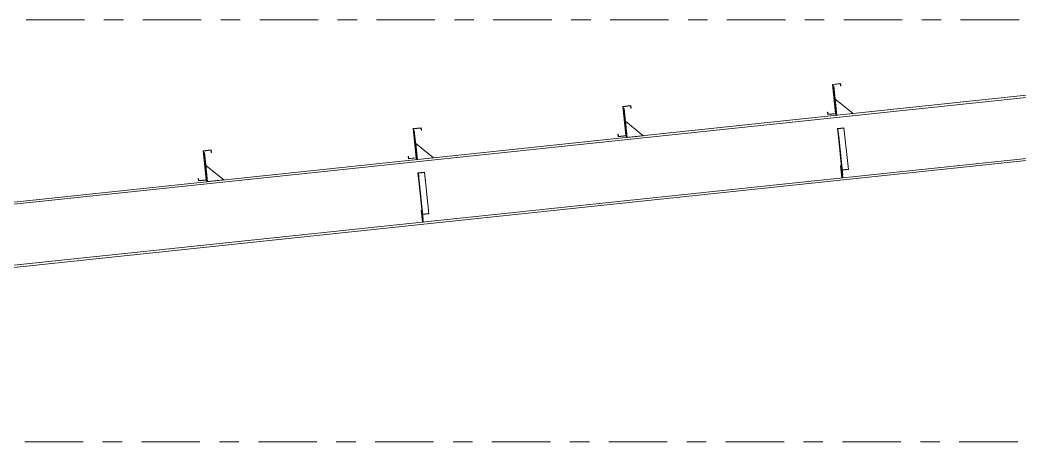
# Model space of a CAD drawing. Header units: millimetres. Extents: x -49 to 773, y -82 to 492.
# Drawn here: x 133.8 to 185.1, y 91.9 to 113.5 of the extents above; entities that cross this region are included whole.
import ezdxf

# ---------------------------------------------------------------- set-up
doc = ezdxf.new("R2010")
doc.units = ezdxf.units.MM
for name, pattern in [('XKITLINE00', [0]), ('XKITLINE02', [4, 2, -2]), ('XKITLINE03', [6, 3, -1, 1, -1])]:
    doc.linetypes.add(name, pattern=pattern)
doc.layers.add('Part', color=2, linetype='Continuous', lineweight=0)
doc.layers.add('S-grid', color=1, linetype='Continuous', lineweight=0)

# ---------------------------------------------------------------- blocks, each defined once
blk = doc.blocks.new('*A45')
at = {"layer": 'Part'}
blk.add_hatch(color=3, dxfattribs=at).paths.add_polyline_path([(154.199, 105.695), (154.53, 105.73), (154.532, 105.709), (154.217, 105.675), (154.259, 105.277), (154.243, 105.275)], flags=17)
blk = doc.blocks.new('*A46')
at = {"layer": 'Part'}
blk.add_hatch(color=3, dxfattribs=at).paths.add_polyline_path([(175.746, 107.967), (176.077, 108.002), (176.079, 107.981), (175.765, 107.948), (175.807, 107.549), (175.79, 107.547)], flags=17)
blk = doc.blocks.new('*A51')
at = {"layer": 'Part'}
blk.add_hatch(color=3, dxfattribs=at).paths.add_polyline_path([(143.171, 106.827), (143.585, 106.871), (143.598, 106.746), (143.583, 106.745), (143.572, 106.854), (143.187, 106.814), (143.345, 105.32), (142.93, 105.277), (142.917, 105.401), (142.932, 105.403), (142.944, 105.293), (143.328, 105.334)], flags=17)
blk = doc.blocks.new('*A54')
at = {"layer": 'Part'}
blk.add_hatch(color=3, dxfattribs=at).paths.add_polyline_path([(143.171, 106.827), (143.585, 106.871), (143.598, 106.746), (143.583, 106.745), (143.572, 106.854), (143.187, 106.814), (143.345, 105.32), (142.93, 105.277), (142.917, 105.401), (142.932, 105.403), (142.944, 105.293), (143.328, 105.334)], flags=17)
blk = doc.blocks.new('*A57')
at = {"layer": 'Part'}
blk.add_hatch(color=3, dxfattribs=at).paths.add_polyline_path([(153.944, 107.963), (154.359, 108.007), (154.372, 107.883), (154.357, 107.881), (154.345, 107.991), (153.961, 107.95), (154.118, 106.457), (153.704, 106.413), (153.691, 106.537), (153.706, 106.539), (153.717, 106.43), (154.102, 106.47)], flags=17)
blk = doc.blocks.new('*A58')
at = {"layer": 'Part'}
blk.add_hatch(color=3, dxfattribs=at).paths.add_polyline_path([(164.718, 109.1), (165.132, 109.144), (165.145, 109.019), (165.13, 109.018), (165.119, 109.127), (164.734, 109.086), (164.892, 107.593), (164.477, 107.549), (164.464, 107.674), (164.479, 107.675), (164.491, 107.566), (164.875, 107.606)], flags=17)
blk = doc.blocks.new('*A59')
at = {"layer": 'Part'}
blk.add_hatch(color=3, dxfattribs=at).paths.add_polyline_path([(175.491, 110.236), (175.906, 110.28), (175.919, 110.156), (175.904, 110.154), (175.892, 110.263), (175.508, 110.223), (175.665, 108.729), (175.251, 108.686), (175.238, 108.81), (175.253, 108.812), (175.264, 108.702), (175.649, 108.743)], flags=17)
blk = doc.blocks.new('*A62')
at = {"layer": 'Part'}
blk.add_hatch(color=3, dxfattribs=at).paths.add_polyline_path([(153.944, 107.963), (154.359, 108.007), (154.372, 107.883), (154.357, 107.881), (154.345, 107.991), (153.961, 107.95), (154.118, 106.457), (153.704, 106.413), (153.691, 106.537), (153.706, 106.539), (153.717, 106.43), (154.102, 106.47)], flags=17)
blk = doc.blocks.new('*A63')
at = {"layer": 'Part'}
blk.add_hatch(color=3, dxfattribs=at).paths.add_polyline_path([(164.718, 109.1), (165.132, 109.144), (165.145, 109.019), (165.13, 109.018), (165.119, 109.127), (164.734, 109.086), (164.892, 107.593), (164.477, 107.549), (164.464, 107.674), (164.479, 107.675), (164.491, 107.566), (164.875, 107.606)], flags=17)
blk = doc.blocks.new('*A64')
at = {"layer": 'Part'}
blk.add_hatch(color=3, dxfattribs=at).paths.add_polyline_path([(175.491, 110.236), (175.906, 110.28), (175.919, 110.156), (175.904, 110.154), (175.892, 110.263), (175.508, 110.223), (175.665, 108.729), (175.251, 108.686), (175.238, 108.81), (175.253, 108.812), (175.264, 108.702), (175.649, 108.743)], flags=17)
blk = doc.blocks.new('*A480')
at = {"layer": 'S-grid', "color": 1, "linetype": 'XKITLINE03', "lineweight": 0}
blk.add_line((134.068, 113.542), (310.099, 113.542), dxfattribs=at)
blk = doc.blocks.new('*A481')
at = {"layer": 'S-grid', "color": 1, "linetype": 'XKITLINE03', "lineweight": 0}
blk.add_line((-10, 91.875), (509.153, 91.875), dxfattribs=at)
blk = doc.blocks.new('*A533')
at = {"layer": 'Part', "color": 2, "linetype": 'XKITLINE00', "lineweight": 0}
for p, q in [((187.084, 109.85), (114.45, 102.189)), ((187.095, 109.742), (114.462, 102.081)), ((187.093, 109.767), (187.095, 109.742)), ((187.422, 106.643), (122.476, 99.793)), ((187.434, 106.535), (122.487, 99.685)), ((187.422, 106.643), (187.434, 106.535)), ((122.145, 99.758), (114.788, 98.982)), ((122.156, 99.65), (114.8, 98.874))]:
    blk.add_line(p, q, dxfattribs=at)
at = {"layer": 'Part', "color": 7, "linetype": 'XKITLINE02', "lineweight": 0}
for p, q in [((187.084, 109.85), (187.093, 109.767)), ((187.095, 109.742), (187.422, 106.643)), ((114.45, 102.189), (114.8, 98.874)), ((122.476, 99.793), (122.145, 99.758)), ((122.487, 99.685), (122.156, 99.65))]:
    blk.add_line(p, q, dxfattribs=at)
blk = doc.blocks.new('*A708')
at = {"layer": 'Part', "color": 2, "linetype": 'XKITLINE00', "lineweight": 0}
blk.add_line((154.997, 106.466), (154.081, 107.207), dxfattribs=at)
at = {"layer": 'Part', "color": 7, "linetype": 'XKITLINE02', "lineweight": 0}
for p, q in [((154.081, 107.207), (154.168, 106.378)), ((154.168, 106.378), (154.997, 106.466))]:
    blk.add_line(p, q, dxfattribs=at)
blk = doc.blocks.new('*A709')
at = {"layer": 'Part', "color": 2, "linetype": 'XKITLINE00', "lineweight": 0}
for p, q in [((154.358, 103.784), (154.4, 103.788)), ((154.424, 103.162), (154.358, 103.784)), ((154.427, 103.528), (154.465, 103.167))]:
    blk.add_line(p, q, dxfattribs=at)
at = {"layer": 'Part', "color": 7, "linetype": 'XKITLINE02', "lineweight": 0}
for p, q in [((154.4, 103.788), (154.427, 103.528)), ((154.411, 103.287), (154.452, 103.291)), ((154.465, 103.167), (154.424, 103.162))]:
    blk.add_line(p, q, dxfattribs=at)
blk = doc.blocks.new('*A710')
at = {"layer": 'Part', "color": 2, "linetype": 'XKITLINE00', "lineweight": 0}
for p, q in [((154.011, 107.87), (153.97, 107.866)), ((154.168, 106.378), (154.011, 107.87)), ((154.118, 106.457), (154.127, 106.374))]:
    blk.add_line(p, q, dxfattribs=at)
at = {"layer": 'Part', "color": 7, "linetype": 'XKITLINE02', "lineweight": 0}
for p, q in [((153.97, 107.866), (154.118, 106.457)), ((154.127, 106.374), (154.168, 106.378))]:
    blk.add_line(p, q, dxfattribs=at)
blk = doc.blocks.new('*A711')
at = {"layer": 'Part', "color": 7, "linetype": 'XKITLINE02', "lineweight": 0}
for p, q in [((154.4, 103.788), (154.358, 103.784)), ((154.358, 103.784), (154.424, 103.162)), ((154.465, 103.167), (154.4, 103.788)), ((154.411, 103.287), (154.452, 103.291)), ((154.424, 103.162), (154.465, 103.167))]:
    blk.add_line(p, q, dxfattribs=at)
blk = doc.blocks.new('*A712')
at = {"layer": 'Part', "color": 7, "linetype": 'XKITLINE02', "lineweight": 0}
for p, q in [((154.451, 103.306), (154.199, 105.695)), ((154.467, 103.308), (154.217, 105.675)), ((154.756, 103.59), (154.53, 105.73)), ((154.423, 103.568), (154.754, 103.603)), ((154.441, 103.557), (154.756, 103.59)), ((154.451, 103.306), (154.467, 103.308))]:
    blk.add_line(p, q, dxfattribs=at)
blk = doc.blocks.new('*A713')
at = {"layer": 'Part', "color": 2, "linetype": 'XKITLINE00', "lineweight": 0}
for p, q in [((154.199, 105.695), (154.53, 105.73)), ((154.243, 105.275), (154.199, 105.695)), ((154.532, 105.709), (154.217, 105.675)), ((154.217, 105.675), (154.259, 105.277)), ((154.53, 105.73), (154.756, 103.59)), ((154.259, 105.277), (154.243, 105.275)), ((154.243, 105.275), (154.427, 103.528)), ((154.467, 103.308), (154.259, 105.277)), ((154.441, 103.557), (154.756, 103.59)), ((154.451, 103.306), (154.467, 103.308))]:
    blk.add_line(p, q, dxfattribs=at)
at = {"layer": 'Part', "color": 7, "linetype": 'XKITLINE02', "lineweight": 0}
for p, q in [((154.423, 103.568), (154.754, 103.603)), ((154.427, 103.528), (154.451, 103.306))]:
    blk.add_line(p, q, dxfattribs=at)
blk = doc.blocks.new('*A714')
at = {"layer": 'Part', "color": 2, "linetype": 'XKITLINE00', "lineweight": 0}
blk.add_line((165.771, 107.602), (164.855, 108.343), dxfattribs=at)
at = {"layer": 'Part', "color": 7, "linetype": 'XKITLINE02', "lineweight": 0}
for p, q in [((164.855, 108.343), (164.942, 107.515)), ((164.942, 107.515), (165.771, 107.602))]:
    blk.add_line(p, q, dxfattribs=at)
blk = doc.blocks.new('*A715')
at = {"layer": 'Part', "color": 2, "linetype": 'XKITLINE00', "lineweight": 0}
for p, q in [((164.785, 109.006), (164.743, 109.002)), ((164.942, 107.515), (164.785, 109.006)), ((164.892, 107.593), (164.901, 107.51))]:
    blk.add_line(p, q, dxfattribs=at)
at = {"layer": 'Part', "color": 7, "linetype": 'XKITLINE02', "lineweight": 0}
for p, q in [((164.743, 109.002), (164.892, 107.593)), ((164.901, 107.51), (164.942, 107.515))]:
    blk.add_line(p, q, dxfattribs=at)
blk = doc.blocks.new('*A716')
at = {"layer": 'Part', "color": 2, "linetype": 'XKITLINE00', "lineweight": 0}
blk.add_line((176.544, 108.738), (175.628, 109.48), dxfattribs=at)
at = {"layer": 'Part', "color": 7, "linetype": 'XKITLINE02', "lineweight": 0}
for p, q in [((175.628, 109.48), (175.716, 108.651)), ((175.716, 108.651), (176.544, 108.738))]:
    blk.add_line(p, q, dxfattribs=at)
blk = doc.blocks.new('*A717')
at = {"layer": 'Part', "color": 2, "linetype": 'XKITLINE00', "lineweight": 0}
for p, q in [((175.905, 106.057), (175.947, 106.061)), ((175.971, 105.435), (175.905, 106.057)), ((175.974, 105.801), (176.012, 105.439))]:
    blk.add_line(p, q, dxfattribs=at)
at = {"layer": 'Part', "color": 7, "linetype": 'XKITLINE02', "lineweight": 0}
for p, q in [((175.947, 106.061), (175.974, 105.801)), ((175.958, 105.559), (175.999, 105.564)), ((176.012, 105.439), (175.971, 105.435))]:
    blk.add_line(p, q, dxfattribs=at)
blk = doc.blocks.new('*A718')
at = {"layer": 'Part', "color": 2, "linetype": 'XKITLINE00', "lineweight": 0}
for p, q in [((175.558, 110.143), (175.517, 110.138)), ((175.716, 108.651), (175.558, 110.143)), ((175.665, 108.729), (175.674, 108.647))]:
    blk.add_line(p, q, dxfattribs=at)
at = {"layer": 'Part', "color": 7, "linetype": 'XKITLINE02', "lineweight": 0}
for p, q in [((175.517, 110.138), (175.665, 108.729)), ((175.674, 108.647), (175.716, 108.651))]:
    blk.add_line(p, q, dxfattribs=at)
blk = doc.blocks.new('*A719')
at = {"layer": 'Part', "color": 7, "linetype": 'XKITLINE02', "lineweight": 0}
for p, q in [((175.947, 106.061), (175.905, 106.057)), ((175.905, 106.057), (175.971, 105.435)), ((176.012, 105.439), (175.947, 106.061)), ((175.958, 105.559), (175.999, 105.564)), ((175.971, 105.435), (176.012, 105.439))]:
    blk.add_line(p, q, dxfattribs=at)
blk = doc.blocks.new('*A720')
at = {"layer": 'Part', "color": 7, "linetype": 'XKITLINE02', "lineweight": 0}
for p, q in [((175.998, 105.579), (175.746, 107.967)), ((176.014, 105.581), (175.765, 107.948)), ((176.303, 105.863), (176.077, 108.002)), ((175.97, 105.841), (176.302, 105.876)), ((175.988, 105.829), (176.303, 105.863)), ((175.998, 105.579), (176.014, 105.581))]:
    blk.add_line(p, q, dxfattribs=at)
blk = doc.blocks.new('*A721')
at = {"layer": 'Part', "color": 2, "linetype": 'XKITLINE00', "lineweight": 0}
for p, q in [((175.746, 107.967), (176.077, 108.002)), ((175.79, 107.547), (175.746, 107.967)), ((176.079, 107.981), (175.765, 107.948)), ((175.765, 107.948), (175.807, 107.549)), ((176.077, 108.002), (176.303, 105.863)), ((175.807, 107.549), (175.79, 107.547)), ((175.79, 107.547), (175.974, 105.801)), ((176.014, 105.581), (175.807, 107.549)), ((175.988, 105.829), (176.303, 105.863)), ((175.998, 105.579), (176.014, 105.581))]:
    blk.add_line(p, q, dxfattribs=at)
at = {"layer": 'Part', "color": 7, "linetype": 'XKITLINE02', "lineweight": 0}
for p, q in [((175.97, 105.841), (176.302, 105.876)), ((175.974, 105.801), (175.998, 105.579))]:
    blk.add_line(p, q, dxfattribs=at)
blk = doc.blocks.new('*A744')
at = {"layer": 'Part', "color": 2, "linetype": 'XKITLINE00', "lineweight": 0}
for p, q in [((143.171, 106.827), (143.585, 106.871)), ((143.328, 105.334), (143.171, 106.827)), ((143.572, 106.854), (143.187, 106.814)), ((143.583, 106.745), (143.572, 106.854)), ((143.585, 106.871), (143.598, 106.746)), ((143.187, 106.814), (143.345, 105.32)), ((143.598, 106.746), (143.583, 106.745)), ((142.917, 105.401), (142.932, 105.403)), ((142.93, 105.277), (142.917, 105.401)), ((143.345, 105.32), (142.93, 105.277)), ((142.932, 105.403), (142.944, 105.293)), ((142.944, 105.293), (143.328, 105.334))]:
    blk.add_line(p, q, dxfattribs=at)
blk = doc.blocks.new('*A747')
at = {"layer": 'Part', "color": 2, "linetype": 'XKITLINE00', "lineweight": 0}
for p, q in [((143.171, 106.827), (143.585, 106.871)), ((143.328, 105.334), (143.171, 106.827)), ((143.572, 106.854), (143.187, 106.814)), ((143.583, 106.745), (143.572, 106.854)), ((143.585, 106.871), (143.598, 106.746)), ((143.187, 106.814), (143.345, 105.32)), ((143.598, 106.746), (143.583, 106.745)), ((142.917, 105.401), (142.932, 105.403)), ((142.93, 105.277), (142.917, 105.401)), ((143.345, 105.32), (142.93, 105.277)), ((142.932, 105.403), (142.944, 105.293)), ((142.944, 105.293), (143.328, 105.334))]:
    blk.add_line(p, q, dxfattribs=at)
blk = doc.blocks.new('*A759')
at = {"layer": 'Part', "color": 2, "linetype": 'XKITLINE00', "lineweight": 0}
blk.add_line((144.224, 105.329), (143.307, 106.071), dxfattribs=at)
at = {"layer": 'Part', "color": 7, "linetype": 'XKITLINE02', "lineweight": 0}
for p, q in [((143.307, 106.071), (143.395, 105.242)), ((143.395, 105.242), (144.224, 105.329))]:
    blk.add_line(p, q, dxfattribs=at)
blk = doc.blocks.new('*A760')
at = {"layer": 'Part', "color": 2, "linetype": 'XKITLINE00', "lineweight": 0}
for p, q in [((143.237, 106.734), (143.196, 106.729)), ((143.395, 105.242), (143.237, 106.734)), ((143.345, 105.32), (143.353, 105.237))]:
    blk.add_line(p, q, dxfattribs=at)
at = {"layer": 'Part', "color": 7, "linetype": 'XKITLINE02', "lineweight": 0}
for p, q in [((143.196, 106.729), (143.345, 105.32)), ((143.353, 105.237), (143.395, 105.242))]:
    blk.add_line(p, q, dxfattribs=at)
blk = doc.blocks.new('*A764')
at = {"layer": 'Part', "color": 2, "linetype": 'XKITLINE00', "lineweight": 0}
for p, q in [((153.944, 107.963), (154.359, 108.007)), ((154.102, 106.47), (153.944, 107.963)), ((154.345, 107.991), (153.961, 107.95)), ((153.961, 107.95), (154.118, 106.457)), ((154.357, 107.881), (154.345, 107.991)), ((154.372, 107.883), (154.357, 107.881)), ((154.359, 108.007), (154.372, 107.883)), ((153.691, 106.537), (153.706, 106.539)), ((153.704, 106.413), (153.691, 106.537)), ((154.118, 106.457), (153.704, 106.413)), ((153.706, 106.539), (153.717, 106.43)), ((153.717, 106.43), (154.102, 106.47))]:
    blk.add_line(p, q, dxfattribs=at)
blk = doc.blocks.new('*A765')
at = {"layer": 'Part', "color": 2, "linetype": 'XKITLINE00', "lineweight": 0}
for p, q in [((164.718, 109.1), (165.132, 109.144)), ((164.875, 107.606), (164.718, 109.1)), ((165.119, 109.127), (164.734, 109.086)), ((164.734, 109.086), (164.892, 107.593)), ((165.13, 109.018), (165.119, 109.127)), ((165.145, 109.019), (165.13, 109.018)), ((165.132, 109.144), (165.145, 109.019)), ((164.464, 107.674), (164.479, 107.675)), ((164.477, 107.549), (164.464, 107.674)), ((164.892, 107.593), (164.477, 107.549)), ((164.479, 107.675), (164.491, 107.566)), ((164.491, 107.566), (164.875, 107.606))]:
    blk.add_line(p, q, dxfattribs=at)
blk = doc.blocks.new('*A766')
at = {"layer": 'Part', "color": 2, "linetype": 'XKITLINE00', "lineweight": 0}
for p, q in [((175.491, 110.236), (175.906, 110.28)), ((175.649, 108.743), (175.491, 110.236)), ((175.892, 110.263), (175.508, 110.223)), ((175.508, 110.223), (175.665, 108.729)), ((175.904, 110.154), (175.892, 110.263)), ((175.919, 110.156), (175.904, 110.154)), ((175.906, 110.28), (175.919, 110.156)), ((175.238, 108.81), (175.253, 108.812)), ((175.251, 108.686), (175.238, 108.81)), ((175.665, 108.729), (175.251, 108.686)), ((175.253, 108.812), (175.264, 108.702)), ((175.264, 108.702), (175.649, 108.743))]:
    blk.add_line(p, q, dxfattribs=at)
blk = doc.blocks.new('*A769')
at = {"layer": 'Part', "color": 2, "linetype": 'XKITLINE00', "lineweight": 0}
for p, q in [((153.944, 107.963), (154.359, 108.007)), ((154.102, 106.47), (153.944, 107.963)), ((154.345, 107.991), (153.961, 107.95)), ((153.961, 107.95), (154.118, 106.457)), ((154.357, 107.881), (154.345, 107.991)), ((154.372, 107.883), (154.357, 107.881)), ((154.359, 108.007), (154.372, 107.883)), ((153.691, 106.537), (153.706, 106.539)), ((153.704, 106.413), (153.691, 106.537)), ((154.118, 106.457), (153.704, 106.413)), ((153.706, 106.539), (153.717, 106.43)), ((153.717, 106.43), (154.102, 106.47))]:
    blk.add_line(p, q, dxfattribs=at)
blk = doc.blocks.new('*A770')
at = {"layer": 'Part', "color": 2, "linetype": 'XKITLINE00', "lineweight": 0}
for p, q in [((164.718, 109.1), (165.132, 109.144)), ((164.875, 107.606), (164.718, 109.1)), ((165.119, 109.127), (164.734, 109.086)), ((164.734, 109.086), (164.892, 107.593)), ((165.13, 109.018), (165.119, 109.127)), ((165.145, 109.019), (165.13, 109.018)), ((165.132, 109.144), (165.145, 109.019)), ((164.464, 107.674), (164.479, 107.675)), ((164.477, 107.549), (164.464, 107.674)), ((164.892, 107.593), (164.477, 107.549)), ((164.479, 107.675), (164.491, 107.566)), ((164.491, 107.566), (164.875, 107.606))]:
    blk.add_line(p, q, dxfattribs=at)
blk = doc.blocks.new('*A771')
at = {"layer": 'Part', "color": 2, "linetype": 'XKITLINE00', "lineweight": 0}
for p, q in [((175.491, 110.236), (175.906, 110.28)), ((175.649, 108.743), (175.491, 110.236)), ((175.892, 110.263), (175.508, 110.223)), ((175.508, 110.223), (175.665, 108.729)), ((175.904, 110.154), (175.892, 110.263)), ((175.919, 110.156), (175.904, 110.154)), ((175.906, 110.28), (175.919, 110.156)), ((175.238, 108.81), (175.253, 108.812)), ((175.251, 108.686), (175.238, 108.81)), ((175.665, 108.729), (175.251, 108.686)), ((175.253, 108.812), (175.264, 108.702)), ((175.264, 108.702), (175.649, 108.743))]:
    blk.add_line(p, q, dxfattribs=at)

msp = doc.modelspace()

# ---------------------------------------------------------------- block references
at = {"lineweight": 0}
for name in ['*A480', '*A59', '*A64', '*A766', '*A771', '*A718', '*A533', '*A716', '*A58', '*A63', '*A765', '*A770', '*A715', '*A57', '*A62', '*A764', '*A769', '*A710', '*A714', '*A46', '*A720', '*A721', '*A51', '*A54', '*A744', '*A747', '*A708', '*A760', '*A759', '*A717', '*A719', '*A45', '*A712', '*A713', '*A709', '*A711', '*A481']:
    msp.add_blockref(name, (0, 0), dxfattribs=at)

doc.saveas('drawing.dxf')
